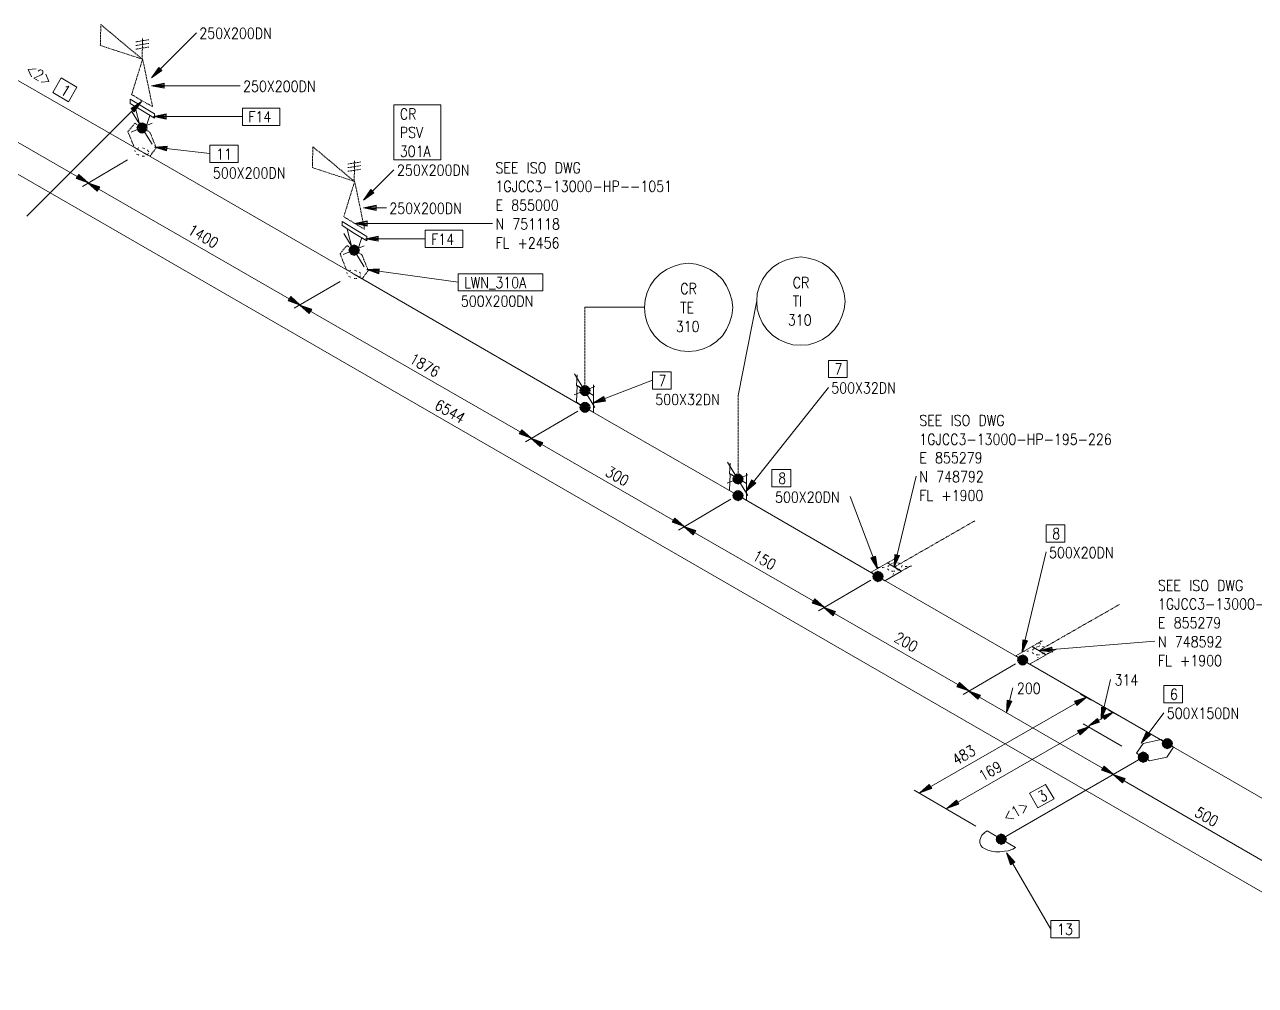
# Model space of a CAD drawing. Extents: x 0 to 841, y 0 to 594.
# Drawn here: x 209.8 to 516.2, y 219.9 to 459.1 of the extents above; entities that cross this region are included whole.
import ezdxf

# ---------------------------------------------------------------- set-up
doc = ezdxf.new("R2010")
doc.units = 0
doc.header["$MEASUREMENT"] = 0
doc.linetypes.add('HIDDEN', pattern=[0.375, 0.25, -0.125])
for name, color, linetype, lineweight in [('1', 7, 'Continuous', 5), ('3', 7, 'Continuous', 5), ('4', 7, 'Continuous', 5), ('T-TEXT1', 7, 'Continuous', 5)]:
    doc.layers.add(name, color=color, linetype=linetype, lineweight=lineweight)
doc.styles.add('TXT', font='txt.shx')

msp = doc.modelspace()

# ---------------------------------------------------------------- linework, layer by layer
at = {"layer": '1', "color": 1, "linetype": 'Continuous', "lineweight": 0}
for p, q in [((239.05, 427.3875), (195.8875, 452.2125)), ((291.8375, 396.9625), (239.05, 427.3875)), ((349.2875, 363.8125), (291.8375, 396.9625)), ((387.3875, 341.8375), (349.2875, 363.8125)), ((422.225, 321.6875), (387.3875, 341.8375)), ((458.2375, 300.8875), (422.225, 321.6875)), ((494.2375, 280.0875), (458.2375, 300.8875)), ((535.8375, 256.0375), (494.2375, 280.0875)), ((488.2625, 276.7125), (452.9, 256.3))]:
    msp.add_line(p, q, dxfattribs=at)
at = {"layer": '3', "color": 2, "linetype": 'HIDDEN', "lineweight": 0}
for p, q in [((228.7875, 459.1), (228.65, 453.9)), ((239.05, 450.525), (228.7875, 459.1)), ((228.65, 453.9), (239.05, 450.525)), ((236.45, 441.6875), (239.1875, 450.525)), ((239.1875, 450.525), (241.65, 438.6875)), ((239.05, 440.125), (236.45, 441.6875)), ((241.65, 438.6875), (239.05, 440.125)), ((281.5625, 428.6875), (281.4375, 423.4875)), ((291.8375, 420.1), (281.5625, 428.6875)), ((281.4375, 423.4875), (291.8375, 420.1)), ((289.2375, 411.2625), (291.9625, 420.1)), ((291.9625, 420.1), (294.4375, 408.1375)), ((291.8375, 409.7), (289.2375, 411.2625)), ((294.4375, 408.1375), (291.8375, 409.7)), ((427.1625, 326.5), (424.5625, 325.075)), ((424.5625, 325.075), (427.9375, 322.9875)), ((425.6, 324.9375), (426.5125, 325.2)), ((426.6375, 325.85), (426.5125, 325.5875)), ((426.6375, 326.5), (426.6375, 326.2375)), ((427.1625, 325.075), (427.6875, 324.9375)), ((422.225, 323.9), (422.7375, 323.9)), ((423.2625, 323.9), (423.7875, 323.9)), ((424.95, 323.25), (424.5625, 323.6375)), ((424.6875, 324.1625), (425.0875, 324.55)), ((426.3875, 322.9875), (425.6, 322.9875)), ((425.9875, 322.2125), (426.125, 322.475)), ((425.9875, 321.6875), (425.9875, 321.95)), ((427.6875, 323.5125), (427.1625, 323.25)), ((427.9375, 322.9875), (430.5375, 324.425)), ((428.2, 324.425), (428.075, 324.0375)), ((429.5, 324.1625), (428.9875, 324.1625)), ((430.5375, 324.2875), (429.8875, 324.1625)), ((463.175, 305.7), (460.575, 304.275)), ((460.575, 304.275), (463.95, 302.1875)), ((460.7, 303.3625), (461.0875, 303.75)), ((461.6125, 304.1375), (462.525, 304.4)), ((462.65, 305.05), (462.525, 304.7875)), ((462.65, 305.7), (462.65, 305.4375)), ((463.175, 304.275), (463.6875, 304.1375)), ((463.95, 302.1875), (466.55, 303.625)), ((464.2125, 303.625), (464.0875, 303.2375)), ((465.5125, 303.3625), (464.9875, 303.3625)), ((466.55, 303.4875), (465.9, 303.3625)), ((458.2375, 303.1), (458.75, 303.1)), ((459.275, 303.1), (459.7875, 303.1)), ((460.9625, 302.45), (460.575, 302.8375)), ((462.3875, 302.1875), (461.6125, 302.1875)), ((462, 301.4125), (462.1375, 301.675)), ((462, 300.8875), (462, 301.15)), ((463.6875, 302.7125), (463.175, 302.45))]:
    msp.add_line(p, q, dxfattribs=at)
at = {"layer": '3', "color": 2, "linetype": 'Continuous', "lineweight": 0}
for p, q in [((241.3875, 445.8375), (252.575, 457.025)), ((165.6, 446.3625), (558.2, 219.9)), ((182.375, 444.5375), (225.6625, 419.7125)), ((241.3875, 443.8875), (263.4875, 443.8875)), ((238.925, 439.9875), (210.325, 411.3875)), ((241.9125, 436.225), (264.0125, 436.225)), ((242.175, 428.55), (255.95, 426.9875)), ((224.2375, 418.8), (235.4125, 425.4375)), ((294.175, 415.425), (301.7125, 422.9625)), ((225.5375, 419.7125), (278.4375, 389.2875)), ((294.175, 413.475), (299.8875, 413.475)), ((291.9625, 409.575), (326.2875, 409.575)), ((294.6875, 405.8), (309.5125, 405.8)), ((294.95, 398.1375), (317.7, 395.0125)), ((276.8875, 388.5125), (288.325, 395.1375)), ((278.3125, 389.2875), (335.9, 356.1375)), ((387.3875, 366.8), (392.0625, 390.3375)), ((349.2875, 388.775), (364.1125, 388.775)), ((351.2375, 364.85), (366.0625, 370.575)), ((389.3375, 342.8875), (409.875, 368.75)), ((334.475, 355.2375), (347.475, 362.9)), ((335.775, 356.1375), (373.9875, 334.175)), ((426.25, 324.0375), (431.7125, 346.65)), ((372.5625, 333.2625), (385.5625, 340.9375)), ((422.0875, 323.6375), (415.3375, 341.5875)), ((373.8625, 334.175), (408.8375, 314.025)), ((458.1, 302.8375), (464.0875, 327.8)), ((407.4, 313.1125), (420.4, 320.7875)), ((408.7, 314.025), (444.8375, 293.225)), ((462.525, 303.2375), (491.125, 305.575)), ((443.4125, 292.3125), (456.4125, 299.9875)), ((477.7375, 286.075), (480.075, 296.0875)), ((432.625, 267.875), (474.0875, 291.6625)), ((444.7125, 293.225), (480.85, 272.425)), ((454.2, 287.7625), (455.7625, 294)), ((472.6625, 292.3125), (475.2625, 290.8875)), ((479.425, 288.5375), (482.025, 287.1125)), ((473.3125, 285.0375), (482.9375, 279.4375)), ((474.7375, 284.5125), (480.725, 287.8875)), ((487.7375, 280.225), (493.3375, 287.7625)), ((439.3875, 263.975), (474.875, 284.3875)), ((479.425, 271.6375), (482.025, 273.075)), ((480.725, 272.425), (522.45, 248.375)), ((431.1875, 268.525), (446.5375, 259.55)), ((454.2, 252.925), (465.25, 233.9375))]:
    msp.add_line(p, q, dxfattribs=at)
at = {"layer": '3', "color": 1, "linetype": 'HIDDEN', "lineweight": 0}
for p, q in [((426.25, 324.0375), (446.4, 335.6)), ((462.2625, 303.2375), (482.4125, 314.8))]:
    msp.add_line(p, q, dxfattribs=at)
at = {"layer": '3', "color": 2, "linetype": 'Continuous', "lineweight": 0}
for points in [[(243.9875, 447.6625), (241.3875, 445.8375), (243.2125, 448.4375), (243.9875, 447.6625)], [(243.8625, 447.7875), (241.3875, 445.8375), (243.3375, 448.3125)], [(243.8625, 447.925), (241.3875, 445.8375), (243.475, 448.3125)], [(243.7375, 447.925), (241.3875, 445.8375), (243.475, 448.1875)], [(216.825, 442.2), (220.725, 439.8625), (222.8, 443.5), (218.9, 445.8375), (216.825, 442.2)], [(244.5125, 443.2375), (241.3875, 443.8875), (244.5125, 444.5375), (244.5125, 443.2375)], [(244.5125, 443.375), (241.3875, 443.8875), (244.5125, 444.4125)], [(244.5125, 443.6375), (241.3875, 443.8875), (244.5125, 444.2875)], [(244.5125, 443.7625), (241.3875, 443.8875), (244.5125, 444.025)], [(236.325, 438.175), (238.925, 439.9875), (237.1, 437.3875), (236.325, 438.175)], [(236.45, 438.0375), (238.925, 439.9875), (236.975, 437.525)], [(236.5875, 438.0375), (238.925, 439.9875), (236.975, 437.65)], [(236.5875, 437.9125), (238.925, 439.9875), (236.8375, 437.65)], [(264.0125, 434.0125), (273.375, 434.0125), (273.375, 438.3), (264.0125, 438.3), (264.0125, 434.0125)], [(301.7125, 425.4375), (313.4125, 425.4375), (313.4125, 439.0875), (301.7125, 439.0875), (301.7125, 425.4375)], [(245.0375, 435.575), (241.9125, 436.225), (245.0375, 436.875), (245.0375, 435.575)], [(245.0375, 435.7), (241.9125, 436.225), (245.0375, 436.7375)], [(245.0375, 435.9625), (241.9125, 436.225), (245.0375, 436.6125)], [(245.0375, 436.0875), (241.9125, 436.225), (245.0375, 436.35)], [(255.95, 424.7875), (262.975, 424.7875), (262.975, 429.075), (255.95, 429.075), (255.95, 424.7875)], [(245.1625, 427.6375), (242.175, 428.55), (245.2875, 428.8125), (245.1625, 427.6375)], [(245.1625, 427.775), (242.175, 428.55), (245.2875, 428.6875)], [(245.1625, 427.9), (242.175, 428.55), (245.2875, 428.55)], [(245.1625, 428.0375), (242.175, 428.55), (245.2875, 428.425)], [(223.325, 421.7875), (225.6625, 419.7125), (222.675, 420.75), (223.325, 421.7875)], [(223.1875, 421.6625), (225.6625, 419.7125), (222.8, 420.8875)], [(223.1875, 421.5375), (225.6625, 419.7125), (222.8, 421.0125)], [(223.0625, 421.4), (225.6625, 419.7125), (222.9375, 421.1375)], [(227.875, 417.6375), (225.5375, 419.7125), (228.525, 418.675), (227.875, 417.6375)], [(228, 417.7625), (225.5375, 419.7125), (228.3875, 418.5375)], [(228, 417.8875), (225.5375, 419.7125), (228.3875, 418.4125)], [(228.1375, 418.025), (225.5375, 419.7125), (228.2625, 418.2875)], [(296.775, 417.2375), (294.175, 415.425), (295.9875, 418.025), (296.775, 417.2375)], [(296.6375, 417.375), (294.175, 415.425), (296.125, 417.8875)], [(296.6375, 417.5), (294.175, 415.425), (296.25, 417.8875)], [(296.5125, 417.5), (294.175, 415.425), (296.25, 417.7625)], [(297.2875, 412.825), (294.175, 413.475), (297.2875, 414.125), (297.2875, 412.825)], [(297.2875, 412.95), (294.175, 413.475), (297.2875, 413.9875)], [(297.2875, 413.2125), (294.175, 413.475), (297.2875, 413.8625)], [(297.2875, 413.3375), (294.175, 413.475), (297.2875, 413.6)], [(295.0875, 408.925), (291.9625, 409.575), (295.0875, 410.225), (295.0875, 408.925)], [(295.0875, 409.05), (291.9625, 409.575), (295.0875, 410.0875)], [(295.0875, 409.3125), (291.9625, 409.575), (295.0875, 409.9625)], [(295.0875, 409.4375), (291.9625, 409.575), (295.0875, 409.7)], [(309.5125, 403.5875), (318.875, 403.5875), (318.875, 407.8875), (309.5125, 407.8875), (309.5125, 403.5875)], [(297.8125, 405.15), (294.6875, 405.8), (297.8125, 406.45), (297.8125, 405.15)], [(297.8125, 405.2875), (294.6875, 405.8), (297.8125, 406.325)], [(297.8125, 405.5375), (294.6875, 405.8), (297.8125, 406.1875)], [(297.8125, 405.675), (294.6875, 405.8), (297.8125, 405.9375)], [(297.9375, 397.0875), (294.95, 398.1375), (298.075, 398.2625), (297.9375, 397.0875)], [(375.0375, 399.6875), (376.9875, 399.4375), (378.8, 398.9125), (380.4875, 398.1375), (382.05, 397.0875), (383.4875, 395.6625), (384.525, 394.1), (385.3, 392.4125), (385.825, 390.5875), (386.0875, 388.6375), (385.825, 386.6875), (385.3, 384.875), (384.525, 383.1875), (383.4875, 381.625), (382.05, 380.1875), (380.4875, 379.15), (378.8, 378.375), (376.9875, 377.85), (375.0375, 377.725), (373.0875, 377.85), (371.2625, 378.375), (369.575, 379.15), (368.0125, 380.1875), (366.5875, 381.625), (365.5375, 383.1875), (364.7625, 384.875), (364.2375, 386.6875), (364.1125, 388.6375), (364.2375, 390.5875), (364.7625, 392.4125), (365.5375, 394.1), (366.5875, 395.6625), (368.0125, 397.0875), (369.575, 398.1375), (371.2625, 398.9125), (373.0875, 399.4375), (375.0375, 399.6875)], [(402.9875, 401.25), (404.9375, 400.9875), (406.75, 400.475), (408.4375, 399.6875), (410, 398.65), (411.4375, 397.225), (412.475, 395.6625), (413.25, 393.975), (413.775, 392.15), (414.0375, 390.2), (413.775, 388.25), (413.25, 386.4375), (412.475, 384.7375), (411.4375, 383.1875), (410, 381.75), (408.4375, 380.7125), (406.75, 379.9375), (404.9375, 379.4125), (402.9875, 379.2875), (401.0375, 379.4125), (399.2125, 379.9375), (397.525, 380.7125), (395.9625, 381.75), (394.5375, 383.1875), (393.4875, 384.7375), (392.7125, 386.4375), (392.1875, 388.25), (392.0625, 390.2), (392.1875, 392.15), (392.7125, 393.975), (393.4875, 395.6625), (394.5375, 397.225), (395.9625, 398.65), (397.525, 399.6875), (399.2125, 400.475), (401.0375, 400.9875), (402.9875, 401.25)], [(297.9375, 397.225), (294.95, 398.1375), (298.075, 398.1375)], [(297.9375, 397.35), (294.95, 398.1375), (298.075, 398)], [(297.9375, 397.4875), (294.95, 398.1375), (298.075, 397.875)], [(317.7, 392.8), (338.7625, 392.8), (338.7625, 397.0875), (317.7, 397.0875), (317.7, 392.8)], [(276.1, 391.375), (278.4375, 389.2875), (275.45, 390.3375), (276.1, 391.375)], [(275.975, 391.2375), (278.4375, 389.2875), (275.5875, 390.4625)], [(275.975, 391.1125), (278.4375, 389.2875), (275.5875, 390.5875)], [(275.8375, 390.9875), (278.4375, 389.2875), (275.7125, 390.725)], [(280.65, 387.2125), (278.3125, 389.2875), (281.3, 388.25), (280.65, 387.2125)], [(280.7875, 387.3375), (278.3125, 389.2875), (281.175, 388.125)], [(280.7875, 387.475), (278.3125, 389.2875), (281.175, 387.9875)], [(280.9125, 387.6), (278.3125, 389.2875), (281.0375, 387.8625)], [(409.875, 371.225), (414.55, 371.225), (414.55, 375.5125), (409.875, 375.5125), (409.875, 371.225)], [(366.0625, 368.3625), (370.7375, 368.3625), (370.7375, 372.65), (366.0625, 372.65), (366.0625, 368.3625)], [(354.3625, 365.375), (351.2375, 364.85), (353.975, 366.5375), (354.3625, 365.375)], [(354.3625, 365.5), (351.2375, 364.85), (353.975, 366.4125)], [(354.2375, 365.6375), (351.2375, 364.85), (354.1, 366.2875)], [(354.2375, 365.7625), (351.2375, 364.85), (354.1, 366.15)], [(333.5625, 358.225), (335.9, 356.1375), (332.9125, 357.1875), (333.5625, 358.225)], [(333.4375, 358.0875), (335.9, 356.1375), (333.0375, 357.3125)], [(333.4375, 357.9625), (335.9, 356.1375), (333.0375, 357.4375)], [(333.3, 357.8375), (335.9, 356.1375), (333.175, 357.575)], [(338.1125, 354.0625), (335.775, 356.1375), (338.7625, 355.1), (338.1125, 354.0625)], [(338.2375, 354.1875), (335.775, 356.1375), (338.6375, 354.975)], [(338.2375, 354.325), (335.775, 356.1375), (338.6375, 354.8375)], [(338.375, 354.45), (335.775, 356.1375), (338.5, 354.7125)], [(395.8375, 344.05), (400.5125, 344.05), (400.5125, 348.3375), (395.8375, 348.3375), (395.8375, 344.05)], [(391.8, 344.9625), (389.3375, 342.8875), (390.7625, 345.7375), (391.8, 344.9625)], [(391.675, 345.0875), (389.3375, 342.8875), (390.8875, 345.6125)], [(391.5375, 345.225), (389.3375, 342.8875), (391.025, 345.6125)], [(391.4125, 345.225), (389.3375, 342.8875), (391.15, 345.4875)], [(371.65, 336.25), (373.9875, 334.175), (371, 335.2125), (371.65, 336.25)], [(371.525, 336.125), (373.9875, 334.175), (371.1375, 335.3375)], [(371.525, 335.9875), (373.9875, 334.175), (371.1375, 335.475)], [(371.3875, 335.8625), (373.9875, 334.175), (371.2625, 335.6)], [(376.2, 332.0875), (373.8625, 334.175), (376.85, 333.1375), (376.2, 332.0875)], [(376.3375, 332.225), (373.8625, 334.175), (376.725, 333)], [(376.3375, 332.35), (373.8625, 334.175), (376.725, 332.875)], [(376.4625, 332.4875), (373.8625, 334.175), (376.5875, 332.7375)], [(464.0875, 330.275), (468.7625, 330.275), (468.7625, 334.5625), (464.0875, 334.5625), (464.0875, 330.275)], [(421.575, 326.7625), (422.0875, 323.6375), (420.4, 326.375), (421.575, 326.7625)], [(421.4375, 326.7625), (422.0875, 323.6375), (420.5375, 326.375)], [(421.3125, 326.6375), (422.0875, 323.6375), (420.6625, 326.5)], [(421.1875, 326.6375), (422.0875, 323.6375), (420.7875, 326.5)], [(427.55, 326.8875), (426.25, 324.0375), (426.3875, 327.15), (427.55, 326.8875)], [(427.425, 326.8875), (426.25, 324.0375), (426.5125, 327.15)], [(427.2875, 327.025), (426.25, 324.0375), (426.6375, 327.15)], [(427.1625, 327.025), (426.25, 324.0375), (426.775, 327.025)], [(406.4875, 316.1), (408.8375, 314.025), (405.8375, 315.0625), (406.4875, 316.1)], [(406.3625, 315.975), (408.8375, 314.025), (405.975, 315.1875)], [(406.3625, 315.8375), (408.8375, 314.025), (405.975, 315.325)], [(406.2375, 315.7125), (408.8375, 314.025), (406.1, 315.45)], [(411.0375, 311.9375), (408.7, 314.025), (411.6875, 312.9875), (411.0375, 311.9375)], [(411.175, 312.075), (408.7, 314.025), (411.5625, 312.85)], [(411.175, 312.2), (408.7, 314.025), (411.5625, 312.725)], [(411.3, 312.3375), (408.7, 314.025), (411.4375, 312.5875)], [(459.4, 305.7), (458.1, 302.8375), (458.2375, 305.9625), (459.4, 305.7)], [(459.275, 305.7), (458.1, 302.8375), (458.3625, 305.9625)], [(459.1375, 305.8375), (458.1, 302.8375), (458.4875, 305.9625)], [(459.0125, 305.8375), (458.1, 302.8375), (458.625, 305.8375)], [(465.6375, 302.8375), (462.525, 303.2375), (465.5125, 304.1375), (465.6375, 302.8375)], [(465.6375, 302.975), (462.525, 303.2375), (465.5125, 304.0125)], [(465.6375, 303.2375), (462.525, 303.2375), (465.5125, 303.8875)], [(465.6375, 303.3625), (462.525, 303.2375), (465.5125, 303.625)], [(442.5, 295.3), (444.8375, 293.225), (441.85, 294.2625), (442.5, 295.3)], [(442.375, 295.175), (444.8375, 293.225), (441.9875, 294.3875)], [(442.375, 295.0375), (444.8375, 293.225), (441.9875, 294.525)], [(442.2375, 294.9125), (444.8375, 293.225), (442.1125, 294.65)], [(493.3375, 290.2375), (498.0125, 290.2375), (498.0125, 294.525), (493.3375, 294.525), (493.3375, 290.2375)], [(447.05, 291.1375), (444.7125, 293.225), (447.7, 292.1875), (447.05, 291.1375)], [(447.1875, 291.275), (444.7125, 293.225), (447.575, 292.05)], [(447.1875, 291.4), (444.7125, 293.225), (447.575, 291.925)], [(447.3125, 291.5375), (444.7125, 293.225), (447.4375, 291.7875)], [(471.1, 290.625), (474.0875, 291.6625), (471.75, 289.5875), (471.1, 290.625)], [(471.2375, 290.4875), (474.0875, 291.6625), (471.625, 289.7125)], [(471.2375, 290.3625), (474.0875, 291.6625), (471.625, 289.8375)], [(471.3625, 290.2375), (474.0875, 291.6625), (471.4875, 289.975)], [(455.5, 290.625), (454.2, 287.7625), (454.3375, 290.8875), (455.5, 290.625)], [(455.375, 290.625), (454.2, 287.7625), (454.4625, 290.8875)], [(455.2375, 290.75), (454.2, 287.7625), (454.5875, 290.8875)], [(455.1125, 290.75), (454.2, 287.7625), (454.725, 290.75)], [(479.0375, 288.9375), (477.7375, 286.075), (477.8625, 289.1875), (479.0375, 288.9375)], [(478.9, 288.9375), (477.7375, 286.075), (477.9875, 289.1875)], [(478.775, 289.0625), (477.7375, 286.075), (478.125, 289.1875)], [(478.6375, 289.0625), (477.7375, 286.075), (478.25, 289.0625)], [(477.3375, 285.425), (474.7375, 284.5125), (476.825, 286.3375), (477.3375, 285.425)], [(477.3375, 285.55), (474.7375, 284.5125), (476.95, 286.2)], [(477.2125, 285.6875), (474.7375, 284.5125), (476.95, 286.075)], [(477.2125, 285.8125), (474.7375, 284.5125), (477.0875, 285.9375)], [(478.125, 286.9875), (480.725, 287.8875), (478.6375, 286.075), (478.125, 286.9875)], [(478.25, 286.85), (480.725, 287.8875), (478.6375, 286.2)], [(478.25, 286.725), (480.725, 287.8875), (478.5125, 286.3375)], [(478.3875, 286.5875), (480.725, 287.8875), (478.5125, 286.4625)], [(471.8875, 283.3375), (474.875, 284.3875), (472.5375, 282.3), (471.8875, 283.3375)], [(472.0125, 283.2125), (474.875, 284.3875), (472.4, 282.4375)], [(472.0125, 283.0875), (474.875, 284.3875), (472.4, 282.5625)], [(472.1375, 282.95), (474.875, 284.3875), (472.275, 282.6875)], [(490.0875, 282.3), (487.7375, 280.225), (489.0375, 283.0875), (490.0875, 282.3)], [(489.95, 282.4375), (487.7375, 280.225), (489.175, 282.95)], [(489.825, 282.5625), (487.7375, 280.225), (489.3, 282.95)], [(489.6875, 282.5625), (487.7375, 280.225), (489.4375, 282.825)], [(478.5125, 274.5), (480.85, 272.425), (477.8625, 273.4625), (478.5125, 274.5)], [(478.3875, 274.375), (480.85, 272.425), (477.9875, 273.5875)], [(478.3875, 274.2375), (480.85, 272.425), (477.9875, 273.725)], [(478.25, 274.1125), (480.85, 272.425), (478.125, 273.85)], [(435.6125, 268.9125), (432.625, 267.875), (434.9625, 269.95), (435.6125, 268.9125)], [(435.4875, 269.0375), (432.625, 267.875), (435.0875, 269.825)], [(435.4875, 269.175), (432.625, 267.875), (435.0875, 269.6875)], [(462, 264.1), (466.0375, 266.3125), (463.95, 269.95), (459.925, 267.7375), (462, 264.1)], [(483.0625, 270.3375), (480.725, 272.425), (483.7125, 271.3875), (483.0625, 270.3375)], [(483.1875, 270.475), (480.725, 272.425), (483.5875, 271.25)], [(483.1875, 270.6), (480.725, 272.425), (483.5875, 271.125)], [(483.325, 270.7375), (480.725, 272.425), (483.45, 270.9875)], [(435.35, 269.3), (432.625, 267.875), (435.225, 269.5625)], [(442.375, 265.0125), (439.3875, 263.975), (441.725, 266.05), (442.375, 265.0125)], [(442.2375, 265.1375), (439.3875, 263.975), (441.85, 265.925)], [(442.2375, 265.275), (439.3875, 263.975), (441.85, 265.7875)], [(442.1125, 265.4), (439.3875, 263.975), (441.9875, 265.6625)], [(455.2375, 249.9375), (454.2, 252.925), (456.2875, 250.5875), (455.2375, 249.9375)], [(455.375, 250.0625), (454.2, 252.925), (456.15, 250.45)], [(455.5, 250.0625), (454.2, 252.925), (456.025, 250.45)], [(455.6375, 250.1875), (454.2, 252.925), (455.8875, 250.325)], [(465.25, 231.7375), (472.275, 231.7375), (472.275, 236.025), (465.25, 236.025), (465.25, 231.7375)]]:
    msp.add_lwpolyline(points, dxfattribs=at)
at = {"layer": '4', "color": 2, "linetype": 'HIDDEN', "lineweight": 0}
for p, q in [((235.5375, 432.45), (237.2375, 434.5375)), ((237.1, 428.55), (235.5375, 432.45)), ((237.2375, 434.5375), (241, 432.325)), ((241, 432.325), (242.5625, 428.425)), ((239.05, 427.3875), (237.1, 428.55)), ((237.2375, 427.775), (237.3625, 427.3875)), ((238.275, 428.425), (237.625, 428.1625)), ((237.625, 426.8625), (238.275, 426.6)), ((239.7, 428.1625), (239.05, 428.425)), ((241, 426.3375), (239.05, 427.3875)), ((239.05, 426.3375), (239.7, 426.3375)), ((240.7375, 427.3875), (240.35, 427.9)), ((240.35, 426.6), (240.6125, 426.9875)), ((242.5625, 428.425), (241, 426.3375)), ((288.325, 402.0375), (290.0125, 404.1125)), ((289.8875, 398.1375), (288.325, 402.0375)), ((290.0125, 404.1125), (293.7875, 401.775)), ((293.7875, 401.775), (295.3375, 397.875)), ((291.8375, 396.9625), (289.8875, 398.1375)), ((290.0125, 397.35), (290.1375, 396.9625)), ((291.05, 398), (290.4, 397.7375)), ((290.4, 396.4375), (291.05, 396.1875)), ((292.4875, 397.7375), (291.8375, 398)), ((293.7875, 395.7875), (291.8375, 396.9625)), ((291.8375, 395.925), (292.4875, 395.925)), ((293.525, 396.9625), (293.1375, 397.4875)), ((293.1375, 396.1875), (293.3875, 396.575)), ((295.3375, 397.875), (293.7875, 395.7875))]:
    msp.add_line(p, q, dxfattribs=at)
at = {"layer": 'T-TEXT1', "color": 2, "linetype": 'HIDDEN', "lineweight": 0}
for p, q in [((237.4875, 454.8125), (240.7375, 455.3375)), ((237.4875, 453.9), (240.7375, 454.425)), ((237.4875, 452.9875), (240.7375, 453.5125)), ((239.05, 450.525), (239.1875, 455.725)), ((290.275, 424.3875), (293.525, 424.9125)), ((290.275, 423.4875), (293.525, 424)), ((290.275, 422.575), (293.525, 423.0875)), ((291.8375, 420.1), (291.9625, 425.3)), ((349.2875, 367.975), (349.2875, 388.775)), ((387.3875, 346), (387.3875, 366.8))]:
    msp.add_line(p, q, dxfattribs=at)
at = {"layer": 'T-TEXT1', "color": 2, "linetype": 'Continuous', "lineweight": 0}
for p, q in [((241.525, 429.3375), (236.45, 437.525)), ((236.325, 432.325), (241.525, 434.5375)), ((294.3, 398.7875), (289.2375, 407.1)), ((289.1, 401.9), (294.3, 403.9875)), ((351.7625, 363.8125), (346.6875, 372.1375)), ((346.5625, 366.9375), (351.7625, 369.0125)), ((389.85, 341.8375), (384.7875, 350.1625)), ((384.65, 344.9625), (389.85, 347.0375)), ((449.3875, 258.3875), (448.6125, 257.8625)), ((449.3875, 258.3875), (456.4125, 254.225))]:
    msp.add_line(p, q, dxfattribs=at)
for points in [[(239.1875, 437.65), (236.0625, 439.475), (236.0625, 440.5125), (242.175, 436.875), (242.175, 435.8375), (239.1875, 437.65)], [(237.3625, 438.5625), (238.5375, 433.75), (239.8375, 432.975), (241, 436.4875)], [(239.05, 434.6625), (239.3125, 434.5375), (239.4375, 434.5375), (239.7, 434.4), (239.8375, 434.275), (239.9625, 434.1375), (240.0875, 434.0125), (240.225, 433.75), (240.225, 433.625), (240.35, 433.3625), (240.225, 433.1), (240.225, 432.975), (240.0875, 432.7125), (239.9625, 432.5875), (239.8375, 432.45), (239.7, 432.325), (239.4375, 432.1875), (239.3125, 432.1875), (239.05, 432.1875), (238.7875, 432.1875), (238.6625, 432.1875), (238.4, 432.325), (238.275, 432.45), (238.1375, 432.5875), (238.0125, 432.7125), (237.8875, 432.975), (237.8875, 433.1), (237.8875, 433.3625), (237.8875, 433.625), (237.8875, 433.75), (238.0125, 434.0125), (238.1375, 434.1375), (238.275, 434.275), (238.4, 434.4), (238.6625, 434.5375), (238.7875, 434.5375), (239.05, 434.6625), (239.05, 434.6625), (239.3125, 434.5375), (239.05, 432.0625), (238.7875, 432.1875), (239.05, 434.6625), (239.3125, 434.5375), (239.4375, 434.5375), (238.7875, 432.1875), (238.6625, 432.1875), (239.3125, 434.5375), (239.4375, 434.5375), (239.7, 434.4), (238.6625, 432.1875), (238.4, 432.325), (239.4375, 434.5375), (239.7, 434.4), (239.8375, 434.275), (238.4, 432.325), (238.275, 432.45), (239.7, 434.4), (239.8375, 434.275), (239.9625, 434.1375), (238.275, 432.45), (238.1375, 432.5875), (239.8375, 434.275), (239.9625, 434.1375), (240.0875, 434.0125), (238.1375, 432.5875), (238.0125, 432.7125), (239.9625, 434.1375), (240.0875, 434.0125), (240.225, 433.75), (238.0125, 432.7125), (237.8875, 432.975), (240.0875, 434.0125), (240.225, 433.75), (240.225, 433.625), (237.8875, 432.975), (237.8875, 433.1), (240.225, 433.75), (240.225, 433.625), (240.35, 433.3625), (237.8875, 433.1), (237.75, 433.3625), (240.225, 433.625), (240.35, 433.3625), (240.225, 433.1), (237.75, 433.3625), (237.8875, 433.625), (240.35, 433.3625), (240.225, 433.1), (240.225, 432.975), (237.8875, 433.625), (237.8875, 433.75), (240.225, 433.1), (240.225, 432.975), (240.0875, 432.7125), (237.8875, 433.75), (238.0125, 434.0125), (240.225, 432.975)], [(240.225, 432.975), (240.0875, 432.7125), (239.9625, 432.5875), (238.0125, 434.0125), (238.1375, 434.1375), (240.0875, 432.7125), (239.9625, 432.5875), (239.8375, 432.45), (238.1375, 434.1375), (238.275, 434.275), (239.9625, 432.5875), (239.8375, 432.45), (239.7, 432.325), (238.275, 434.275), (238.4, 434.4), (239.8375, 432.45), (239.7, 432.325), (239.4375, 432.1875), (238.4, 434.4), (238.6625, 434.5375), (239.7, 432.325), (239.4375, 432.1875), (239.3125, 432.1875), (238.6625, 434.5375), (238.7875, 434.5375), (239.4375, 432.1875), (239.3125, 432.1875), (239.05, 432.0625), (238.7875, 434.5375), (239.05, 434.6625), (239.3125, 432.1875)], [(291.9625, 407.1), (288.8375, 409.05), (288.8375, 410.0875), (294.95, 406.325), (294.95, 405.2875), (291.9625, 407.1)], [(290.1375, 408.1375), (291.3125, 403.3375), (292.6125, 402.55), (293.7875, 406.0625)], [(291.8375, 404.2375), (292.0875, 404.1125), (292.225, 404.1125), (292.4875, 403.9875), (292.6125, 403.85), (292.7375, 403.725), (292.875, 403.5875), (293, 403.3375), (293, 403.2), (293.1375, 402.9375), (293, 402.6875), (293, 402.55), (292.875, 402.2875), (292.7375, 402.1625), (292.6125, 402.0375), (292.4875, 401.9), (292.225, 401.775), (292.0875, 401.775), (291.8375, 401.775), (291.575, 401.775), (291.4375, 401.775), (291.1875, 401.9), (291.05, 402.0375), (290.925, 402.1625), (290.7875, 402.2875), (290.6625, 402.55), (290.6625, 402.6875), (290.6625, 402.9375), (290.6625, 403.2), (290.6625, 403.3375), (290.7875, 403.5875), (290.925, 403.725), (291.05, 403.85), (291.1875, 403.9875), (291.4375, 404.1125), (291.575, 404.1125), (291.8375, 404.2375), (291.8375, 404.2375), (292.0875, 404.1125), (291.8375, 401.6375), (291.575, 401.775), (291.8375, 404.2375), (292.0875, 404.1125), (292.225, 404.1125), (291.575, 401.775), (291.4375, 401.775), (292.0875, 404.1125), (292.225, 404.1125), (292.4875, 403.9875), (291.4375, 401.775), (291.1875, 401.9), (292.225, 404.1125), (292.4875, 403.9875), (292.6125, 403.85), (291.1875, 401.9), (291.05, 402.0375), (292.4875, 403.9875), (292.6125, 403.85), (292.7375, 403.725), (291.05, 402.0375), (290.925, 402.1625), (292.6125, 403.85), (292.7375, 403.725), (292.875, 403.5875), (290.925, 402.1625), (290.7875, 402.2875), (292.7375, 403.725), (292.875, 403.5875), (293, 403.3375), (290.7875, 402.2875), (290.6625, 402.55), (292.875, 403.5875), (293, 403.3375), (293, 403.2), (290.6625, 402.55), (290.6625, 402.6875), (293, 403.3375), (293, 403.2), (293.1375, 402.9375), (290.6625, 402.6875), (290.5375, 402.9375), (293, 403.2), (293.1375, 402.9375), (293, 402.6875), (290.5375, 402.9375), (290.6625, 403.2), (293.1375, 402.9375), (293, 402.6875), (293, 402.55), (290.6625, 403.2), (290.6625, 403.3375), (293, 402.6875), (293, 402.55), (292.875, 402.2875), (290.6625, 403.3375), (290.7875, 403.5875), (293, 402.55)], [(293, 402.55), (292.875, 402.2875), (292.7375, 402.1625), (290.7875, 403.5875), (290.925, 403.725), (292.875, 402.2875), (292.7375, 402.1625), (292.6125, 402.0375), (290.925, 403.725), (291.05, 403.85), (292.7375, 402.1625), (292.6125, 402.0375), (292.4875, 401.9), (291.05, 403.85), (291.1875, 403.9875), (292.6125, 402.0375), (292.4875, 401.9), (292.225, 401.775), (291.1875, 403.9875), (291.4375, 404.1125), (292.4875, 401.9), (292.225, 401.775), (292.0875, 401.775), (291.4375, 404.1125), (291.575, 404.1125), (292.225, 401.775), (292.0875, 401.775), (291.8375, 401.6375), (291.575, 404.1125), (291.8375, 404.2375), (292.0875, 401.775)], [(347.3375, 371.875), (347.2125, 369.275), (351.375, 366.8), (351.375, 369.4)], [(349.2875, 363.8125), (347.2125, 365.1125), (347.3375, 369.275), (351.375, 366.8), (351.375, 362.6375), (349.2875, 363.8125)], [(349.2875, 369.275), (349.55, 369.1375), (349.6875, 369.1375), (349.9375, 369.0125), (350.075, 368.8875), (350.2, 368.75), (350.3375, 368.625), (350.4625, 368.3625), (350.4625, 368.2375), (350.5875, 367.975), (350.4625, 367.7125), (350.4625, 367.5875), (350.3375, 367.325), (350.2, 367.1875), (350.075, 367.0625), (349.9375, 366.9375), (349.6875, 366.8), (349.55, 366.8), (349.2875, 366.8), (349.0375, 366.8), (348.9, 366.8), (348.6375, 366.9375), (348.5125, 367.0625), (348.3875, 367.1875), (348.25, 367.325), (348.125, 367.5875), (348.125, 367.7125), (348.125, 367.975), (348.125, 368.2375), (348.125, 368.3625), (348.25, 368.625), (348.3875, 368.75), (348.5125, 368.8875), (348.6375, 369.0125), (348.9, 369.1375), (349.0375, 369.1375), (349.2875, 369.275), (349.2875, 369.275), (349.55, 369.1375), (349.2875, 366.675), (349.0375, 366.8), (349.2875, 369.275), (349.55, 369.1375), (349.6875, 369.1375), (349.0375, 366.8), (348.9, 366.8), (349.55, 369.1375), (349.6875, 369.1375), (349.9375, 369.0125), (348.9, 366.8), (348.6375, 366.9375), (349.6875, 369.1375), (349.9375, 369.0125), (350.075, 368.8875), (348.6375, 366.9375), (348.5125, 367.0625), (349.9375, 369.0125), (350.075, 368.8875), (350.2, 368.75), (348.5125, 367.0625), (348.3875, 367.1875), (350.075, 368.8875), (350.2, 368.75), (350.3375, 368.625), (348.3875, 367.1875), (348.25, 367.325), (350.2, 368.75), (350.3375, 368.625), (350.4625, 368.3625), (348.25, 367.325), (348.125, 367.5875), (350.3375, 368.625), (350.4625, 368.3625), (350.4625, 368.2375), (348.125, 367.5875), (348.125, 367.7125), (350.4625, 368.3625), (350.4625, 368.2375), (350.5875, 367.975), (348.125, 367.7125), (347.9875, 367.975), (350.4625, 368.2375), (350.5875, 367.975), (350.4625, 367.7125), (347.9875, 367.975), (348.125, 368.2375), (350.5875, 367.975), (350.4625, 367.7125), (350.4625, 367.5875), (348.125, 368.2375), (348.125, 368.3625), (350.4625, 367.7125), (350.4625, 367.5875), (350.3375, 367.325), (348.125, 368.3625), (348.25, 368.625), (350.4625, 367.5875)], [(350.4625, 367.5875), (350.3375, 367.325), (350.2, 367.1875), (348.25, 368.625), (348.3875, 368.75), (350.3375, 367.325), (350.2, 367.1875), (350.075, 367.0625), (348.3875, 368.75), (348.5125, 368.8875), (350.2, 367.1875), (350.075, 367.0625), (349.9375, 366.9375), (348.5125, 368.8875), (348.6375, 369.0125), (350.075, 367.0625), (349.9375, 366.9375), (349.6875, 366.8), (348.6375, 369.0125), (348.9, 369.1375), (349.9375, 366.9375), (349.6875, 366.8), (349.55, 366.8), (348.9, 369.1375), (349.0375, 369.1375), (349.6875, 366.8), (349.55, 366.8), (349.2875, 366.675), (349.0375, 369.1375), (349.2875, 369.275), (349.55, 366.8)], [(349.2875, 365.1125), (349.55, 364.9875), (349.6875, 364.9875), (349.9375, 364.85), (350.075, 364.725), (350.2, 364.5875), (350.3375, 364.4625), (350.4625, 364.2), (350.4625, 364.075), (350.5875, 363.8125), (350.4625, 363.55), (350.4625, 363.425), (350.3375, 363.1625), (350.2, 363.0375), (350.075, 362.9), (349.9375, 362.775), (349.6875, 362.6375), (349.55, 362.6375), (349.2875, 362.6375), (349.0375, 362.6375), (348.9, 362.6375), (348.6375, 362.775), (348.5125, 362.9), (348.3875, 363.0375), (348.25, 363.1625), (348.125, 363.425), (348.125, 363.55), (348.125, 363.8125), (348.125, 364.075), (348.125, 364.2), (348.25, 364.4625), (348.3875, 364.5875), (348.5125, 364.725), (348.6375, 364.85), (348.9, 364.9875), (349.0375, 364.9875), (349.2875, 365.1125), (349.2875, 365.1125), (349.55, 364.9875), (349.2875, 362.5125), (349.0375, 362.6375), (349.2875, 365.1125), (349.55, 364.9875), (349.6875, 364.9875), (349.0375, 362.6375), (348.9, 362.6375), (349.55, 364.9875), (349.6875, 364.9875), (349.9375, 364.85), (348.9, 362.6375), (348.6375, 362.775), (349.6875, 364.9875), (349.9375, 364.85), (350.075, 364.725), (348.6375, 362.775), (348.5125, 362.9), (349.9375, 364.85), (350.075, 364.725), (350.2, 364.5875), (348.5125, 362.9), (348.3875, 363.0375), (350.075, 364.725), (350.2, 364.5875), (350.3375, 364.4625), (348.3875, 363.0375), (348.25, 363.1625), (350.2, 364.5875), (350.3375, 364.4625), (350.4625, 364.2), (348.25, 363.1625), (348.125, 363.425), (350.3375, 364.4625), (350.4625, 364.2), (350.4625, 364.075), (348.125, 363.425), (348.125, 363.55), (350.4625, 364.2), (350.4625, 364.075), (350.5875, 363.8125), (348.125, 363.55), (347.9875, 363.8125), (350.4625, 364.075), (350.5875, 363.8125), (350.4625, 363.55), (347.9875, 363.8125), (348.125, 364.075), (350.5875, 363.8125), (350.4625, 363.55), (350.4625, 363.425), (348.125, 364.075), (348.125, 364.2), (350.4625, 363.55), (350.4625, 363.425), (350.3375, 363.1625), (348.125, 364.2), (348.25, 364.4625), (350.4625, 363.425)], [(350.4625, 363.425), (350.3375, 363.1625), (350.2, 363.0375), (348.25, 364.4625), (348.3875, 364.5875), (350.3375, 363.1625), (350.2, 363.0375), (350.075, 362.9), (348.3875, 364.5875), (348.5125, 364.725), (350.2, 363.0375), (350.075, 362.9), (349.9375, 362.775), (348.5125, 364.725), (348.6375, 364.85), (350.075, 362.9), (349.9375, 362.775), (349.6875, 362.6375), (348.6375, 364.85), (348.9, 364.9875), (349.9375, 362.775), (349.6875, 362.6375), (349.55, 362.6375), (348.9, 364.9875), (349.0375, 364.9875), (349.6875, 362.6375), (349.55, 362.6375), (349.2875, 362.5125), (349.0375, 364.9875), (349.2875, 365.1125), (349.55, 362.6375)], [(385.4375, 349.9), (385.3, 347.3), (389.4625, 344.8375), (389.4625, 347.4375)], [(387.3875, 341.8375), (385.3, 343.1375), (385.4375, 347.3), (389.4625, 344.8375), (389.4625, 340.675), (387.3875, 341.8375)], [(387.3875, 347.3), (387.6375, 347.175), (387.775, 347.175), (388.0375, 347.0375), (388.1625, 346.9125), (388.2875, 346.7875), (388.425, 346.65), (388.55, 346.3875), (388.55, 346.2625), (388.6875, 346), (388.55, 345.7375), (388.55, 345.6125), (388.425, 345.35), (388.2875, 345.225), (388.1625, 345.0875), (388.0375, 344.9625), (387.775, 344.8375), (387.6375, 344.8375), (387.3875, 344.8375), (387.125, 344.8375), (386.9875, 344.8375), (386.7375, 344.9625), (386.6, 345.0875), (386.475, 345.225), (386.3375, 345.35), (386.2125, 345.6125), (386.2125, 345.7375), (386.2125, 346), (386.2125, 346.2625), (386.2125, 346.3875), (386.3375, 346.65), (386.475, 346.7875), (386.6, 346.9125), (386.7375, 347.0375), (386.9875, 347.175), (387.125, 347.175), (387.3875, 347.3), (387.3875, 347.3), (387.6375, 347.175), (387.3875, 344.7), (387.125, 344.8375), (387.3875, 347.3), (387.6375, 347.175), (387.775, 347.175), (387.125, 344.8375), (386.9875, 344.8375), (387.6375, 347.175), (387.775, 347.175), (388.0375, 347.0375), (386.9875, 344.8375), (386.7375, 344.9625), (387.775, 347.175), (388.0375, 347.0375), (388.1625, 346.9125), (386.7375, 344.9625), (386.6, 345.0875), (388.0375, 347.0375), (388.1625, 346.9125), (388.2875, 346.7875), (386.6, 345.0875), (386.475, 345.225), (388.1625, 346.9125), (388.2875, 346.7875), (388.425, 346.65), (386.475, 345.225), (386.3375, 345.35), (388.2875, 346.7875), (388.425, 346.65), (388.55, 346.3875), (386.3375, 345.35), (386.2125, 345.6125), (388.425, 346.65), (388.55, 346.3875), (388.55, 346.2625), (386.2125, 345.6125), (386.2125, 345.7375), (388.55, 346.3875), (388.55, 346.2625), (388.6875, 346), (386.2125, 345.7375), (386.0875, 346), (388.55, 346.2625), (388.6875, 346), (388.55, 345.7375), (386.0875, 346), (386.2125, 346.2625), (388.6875, 346), (388.55, 345.7375), (388.55, 345.6125), (386.2125, 346.2625), (386.2125, 346.3875), (388.55, 345.7375), (388.55, 345.6125), (388.425, 345.35), (386.2125, 346.3875), (386.3375, 346.65), (388.55, 345.6125)], [(388.55, 345.6125), (388.425, 345.35), (388.2875, 345.225), (386.3375, 346.65), (386.475, 346.7875), (388.425, 345.35), (388.2875, 345.225), (388.1625, 345.0875), (386.475, 346.7875), (386.6, 346.9125), (388.2875, 345.225), (388.1625, 345.0875), (388.0375, 344.9625), (386.6, 346.9125), (386.7375, 347.0375), (388.1625, 345.0875), (388.0375, 344.9625), (387.775, 344.8375), (386.7375, 347.0375), (386.9875, 347.175), (388.0375, 344.9625), (387.775, 344.8375), (387.6375, 344.8375), (386.9875, 347.175), (387.125, 347.175), (387.775, 344.8375), (387.6375, 344.8375), (387.3875, 344.7), (387.125, 347.175), (387.3875, 347.3), (387.6375, 344.8375)], [(387.3875, 343.1375), (387.6375, 343.0125), (387.775, 343.0125), (388.0375, 342.8875), (388.1625, 342.75), (388.2875, 342.625), (388.425, 342.4875), (388.55, 342.2375), (388.55, 342.1), (388.6875, 341.8375), (388.55, 341.5875), (388.55, 341.45), (388.425, 341.1875), (388.2875, 341.0625), (388.1625, 340.9375), (388.0375, 340.8), (387.775, 340.675), (387.6375, 340.675), (387.3875, 340.675), (387.125, 340.675), (386.9875, 340.675), (386.7375, 340.8), (386.6, 340.9375), (386.475, 341.0625), (386.3375, 341.1875), (386.2125, 341.45), (386.2125, 341.5875), (386.2125, 341.8375), (386.2125, 342.1), (386.2125, 342.2375), (386.3375, 342.4875), (386.475, 342.625), (386.6, 342.75), (386.7375, 342.8875), (386.9875, 343.0125), (387.125, 343.0125), (387.3875, 343.1375), (387.3875, 343.1375), (387.6375, 343.0125), (387.3875, 340.5375), (387.125, 340.675), (387.3875, 343.1375), (387.6375, 343.0125), (387.775, 343.0125), (387.125, 340.675), (386.9875, 340.675), (387.6375, 343.0125), (387.775, 343.0125), (388.0375, 342.8875), (386.9875, 340.675), (386.7375, 340.8), (387.775, 343.0125), (388.0375, 342.8875), (388.1625, 342.75), (386.7375, 340.8), (386.6, 340.9375), (388.0375, 342.8875), (388.1625, 342.75), (388.2875, 342.625), (386.6, 340.9375), (386.475, 341.0625), (388.1625, 342.75), (388.2875, 342.625), (388.425, 342.4875), (386.475, 341.0625), (386.3375, 341.1875), (388.2875, 342.625), (388.425, 342.4875), (388.55, 342.2375), (386.3375, 341.1875), (386.2125, 341.45), (388.425, 342.4875), (388.55, 342.2375), (388.55, 342.1), (386.2125, 341.45), (386.2125, 341.5875), (388.55, 342.2375), (388.55, 342.1), (388.6875, 341.8375), (386.2125, 341.5875), (386.0875, 341.8375), (388.55, 342.1), (388.6875, 341.8375), (388.55, 341.5875), (386.0875, 341.8375), (386.2125, 342.1), (388.6875, 341.8375), (388.55, 341.5875), (388.55, 341.45), (386.2125, 342.1), (386.2125, 342.2375), (388.55, 341.5875), (388.55, 341.45), (388.425, 341.1875), (386.2125, 342.2375), (386.3375, 342.4875), (388.55, 341.45)], [(388.55, 341.45), (388.425, 341.1875), (388.2875, 341.0625), (386.3375, 342.4875), (386.475, 342.625), (388.425, 341.1875), (388.2875, 341.0625), (388.1625, 340.9375), (386.475, 342.625), (386.6, 342.75), (388.2875, 341.0625), (388.1625, 340.9375), (388.0375, 340.8), (386.6, 342.75), (386.7375, 342.8875), (388.1625, 340.9375), (388.0375, 340.8), (387.775, 340.675), (386.7375, 342.8875), (386.9875, 343.0125), (388.0375, 340.8), (387.775, 340.675), (387.6375, 340.675), (386.9875, 343.0125), (387.125, 343.0125), (387.775, 340.675), (387.6375, 340.675), (387.3875, 340.5375), (387.125, 343.0125), (387.3875, 343.1375), (387.6375, 340.675)], [(422.225, 321.6875), (420.5375, 322.7375), (424.5625, 325.075), (428.075, 322.9875), (423.9125, 320.65), (422.225, 321.6875)], [(422.225, 322.9875), (422.4875, 322.8625), (422.6125, 322.8625), (422.875, 322.7375), (423, 322.6), (423.1375, 322.475), (423.2625, 322.3375), (423.3875, 322.0875), (423.3875, 321.95), (423.525, 321.6875), (423.3875, 321.4375), (423.3875, 321.3), (423.2625, 321.0375), (423.1375, 320.9125), (423, 320.7875), (422.875, 320.65), (422.6125, 320.525), (422.4875, 320.525), (422.225, 320.525), (421.9625, 320.525), (421.8375, 320.525), (421.575, 320.65), (421.4375, 320.7875), (421.3125, 320.9125), (421.1875, 321.0375), (421.05, 321.3), (421.05, 321.4375), (421.05, 321.6875), (421.05, 321.95), (421.05, 322.0875), (421.1875, 322.3375), (421.3125, 322.475), (421.4375, 322.6), (421.575, 322.7375), (421.8375, 322.8625), (421.9625, 322.8625), (422.225, 322.9875), (422.225, 322.9875), (422.4875, 322.8625), (422.225, 320.3875), (421.9625, 320.525), (422.225, 322.9875), (422.4875, 322.8625), (422.6125, 322.8625), (421.9625, 320.525), (421.8375, 320.525), (422.4875, 322.8625), (422.6125, 322.8625), (422.875, 322.7375), (421.8375, 320.525), (421.575, 320.65), (422.6125, 322.8625), (422.875, 322.7375), (423, 322.6), (421.575, 320.65), (421.4375, 320.7875), (422.875, 322.7375), (423, 322.6), (423.1375, 322.475), (421.4375, 320.7875), (421.3125, 320.9125), (423, 322.6), (423.1375, 322.475), (423.2625, 322.3375), (421.3125, 320.9125), (421.1875, 321.0375), (423.1375, 322.475), (423.2625, 322.3375), (423.3875, 322.0875), (421.1875, 321.0375), (421.05, 321.3), (423.2625, 322.3375), (423.3875, 322.0875), (423.3875, 321.95), (421.05, 321.3), (421.05, 321.4375), (423.3875, 322.0875), (423.3875, 321.95), (423.525, 321.6875), (421.05, 321.4375), (420.925, 321.6875), (423.3875, 321.95), (423.525, 321.6875), (423.3875, 321.4375), (420.925, 321.6875), (421.05, 321.95), (423.525, 321.6875), (423.3875, 321.4375), (423.3875, 321.3), (421.05, 321.95), (421.05, 322.0875), (423.3875, 321.4375), (423.3875, 321.3), (423.2625, 321.0375), (421.05, 322.0875), (421.1875, 322.3375), (423.3875, 321.3)], [(423.3875, 321.3), (423.2625, 321.0375), (423.1375, 320.9125), (421.1875, 322.3375), (421.3125, 322.475), (423.2625, 321.0375), (423.1375, 320.9125), (423, 320.7875), (421.3125, 322.475), (421.4375, 322.6), (423.1375, 320.9125), (423, 320.7875), (422.875, 320.65), (421.4375, 322.6), (421.575, 322.7375), (423, 320.7875), (422.875, 320.65), (422.6125, 320.525), (421.575, 322.7375), (421.8375, 322.8625), (422.875, 320.65), (422.6125, 320.525), (422.4875, 320.525), (421.8375, 322.8625), (421.9625, 322.8625), (422.6125, 320.525), (422.4875, 320.525), (422.225, 320.3875), (421.9625, 322.8625), (422.225, 322.9875), (422.4875, 320.525)], [(458.2375, 300.8875), (456.5375, 301.9375), (460.575, 304.275), (464.0875, 302.1875), (459.925, 299.85), (458.2375, 300.8875)], [(458.2375, 302.1875), (458.4875, 302.0625), (458.625, 302.0625), (458.8875, 301.9375), (459.0125, 301.8), (459.1375, 301.675), (459.275, 301.5375), (459.4, 301.2875), (459.4, 301.15), (459.5375, 300.8875), (459.4, 300.6375), (459.4, 300.5), (459.275, 300.2375), (459.1375, 300.1125), (459.0125, 299.9875), (458.8875, 299.85), (458.625, 299.725), (458.4875, 299.725), (458.2375, 299.725), (457.975, 299.725), (457.8375, 299.725), (457.5875, 299.85), (457.45, 299.9875), (457.325, 300.1125), (457.1875, 300.2375), (457.0625, 300.5), (457.0625, 300.6375), (457.0625, 300.8875), (457.0625, 301.15), (457.0625, 301.2875), (457.1875, 301.5375), (457.325, 301.675), (457.45, 301.8), (457.5875, 301.9375), (457.8375, 302.0625), (457.975, 302.0625), (458.2375, 302.1875), (458.2375, 302.1875), (458.4875, 302.0625), (458.2375, 299.5875), (457.975, 299.725), (458.2375, 302.1875), (458.4875, 302.0625), (458.625, 302.0625), (457.975, 299.725), (457.8375, 299.725), (458.4875, 302.0625), (458.625, 302.0625), (458.8875, 301.9375), (457.8375, 299.725), (457.5875, 299.85), (458.625, 302.0625), (458.8875, 301.9375), (459.0125, 301.8), (457.5875, 299.85), (457.45, 299.9875), (458.8875, 301.9375), (459.0125, 301.8), (459.1375, 301.675), (457.45, 299.9875), (457.325, 300.1125), (459.0125, 301.8), (459.1375, 301.675), (459.275, 301.5375), (457.325, 300.1125), (457.1875, 300.2375), (459.1375, 301.675), (459.275, 301.5375), (459.4, 301.2875), (457.1875, 300.2375), (457.0625, 300.5), (459.275, 301.5375), (459.4, 301.2875), (459.4, 301.15), (457.0625, 300.5), (457.0625, 300.6375), (459.4, 301.2875), (459.4, 301.15), (459.5375, 300.8875), (457.0625, 300.6375), (456.9375, 300.8875), (459.4, 301.15), (459.5375, 300.8875), (459.4, 300.6375), (456.9375, 300.8875), (457.0625, 301.15), (459.5375, 300.8875), (459.4, 300.6375), (459.4, 300.5), (457.0625, 301.15), (457.0625, 301.2875), (459.4, 300.6375), (459.4, 300.5), (459.275, 300.2375), (457.0625, 301.2875), (457.1875, 301.5375), (459.4, 300.5)], [(459.4, 300.5), (459.275, 300.2375), (459.1375, 300.1125), (457.1875, 301.5375), (457.325, 301.675), (459.275, 300.2375), (459.1375, 300.1125), (459.0125, 299.9875), (457.325, 301.675), (457.45, 301.8), (459.1375, 300.1125), (459.0125, 299.9875), (458.8875, 299.85), (457.45, 301.8), (457.5875, 301.9375), (459.0125, 299.9875), (458.8875, 299.85), (458.625, 299.725), (457.5875, 301.9375), (457.8375, 302.0625), (458.8875, 299.85), (458.625, 299.725), (458.4875, 299.725), (457.8375, 302.0625), (457.975, 302.0625), (458.625, 299.725), (458.4875, 299.725), (458.2375, 299.5875), (457.975, 302.0625), (458.2375, 302.1875), (458.4875, 299.725)], [(494.2375, 280.0875), (492.6875, 281.1375), (488.2625, 280.0875), (486.575, 277.75), (489.825, 275.8), (494.1125, 276.7125), (495.8, 279.1875), (494.2375, 280.0875)], [(494.2375, 281.3875), (494.5, 281.2625), (494.6375, 281.2625), (494.8875, 281.1375), (495.025, 281), (495.15, 280.875), (495.2875, 280.7375), (495.4125, 280.4875), (495.4125, 280.35), (495.5375, 280.0875), (495.4125, 279.8375), (495.4125, 279.7), (495.2875, 279.4375), (495.15, 279.3125), (495.025, 279.1875), (494.8875, 279.05), (494.6375, 278.925), (494.5, 278.925), (494.2375, 278.925), (493.9875, 278.925), (493.85, 278.925), (493.5875, 279.05), (493.4625, 279.1875), (493.3375, 279.3125), (493.2, 279.4375), (493.075, 279.7), (493.075, 279.8375), (493.075, 280.0875), (493.075, 280.35), (493.075, 280.4875), (493.2, 280.7375), (493.3375, 280.875), (493.4625, 281), (493.5875, 281.1375), (493.85, 281.2625), (493.9875, 281.2625), (494.2375, 281.3875), (494.2375, 281.3875), (494.5, 281.2625), (494.2375, 278.7875), (493.9875, 278.925), (494.2375, 281.3875), (494.5, 281.2625), (494.6375, 281.2625), (493.9875, 278.925), (493.85, 278.925), (494.5, 281.2625), (494.6375, 281.2625), (494.8875, 281.1375), (493.85, 278.925), (493.5875, 279.05), (494.6375, 281.2625), (494.8875, 281.1375), (495.025, 281), (493.5875, 279.05), (493.4625, 279.1875), (494.8875, 281.1375), (495.025, 281), (495.15, 280.875), (493.4625, 279.1875), (493.3375, 279.3125), (495.025, 281), (495.15, 280.875), (495.2875, 280.7375), (493.3375, 279.3125), (493.2, 279.4375), (495.15, 280.875), (495.2875, 280.7375), (495.4125, 280.4875), (493.2, 279.4375), (493.075, 279.7), (495.2875, 280.7375), (495.4125, 280.4875), (495.4125, 280.35), (493.075, 279.7), (493.075, 279.8375), (495.4125, 280.4875), (495.4125, 280.35), (495.5375, 280.0875), (493.075, 279.8375), (492.9375, 280.0875), (495.4125, 280.35), (495.5375, 280.0875), (495.4125, 279.8375), (492.9375, 280.0875), (493.075, 280.35), (495.5375, 280.0875), (495.4125, 279.8375), (495.4125, 279.7), (493.075, 280.35), (493.075, 280.4875), (495.4125, 279.8375), (495.4125, 279.7), (495.2875, 279.4375), (493.075, 280.4875), (493.2, 280.7375), (495.4125, 279.7)], [(495.4125, 279.7), (495.2875, 279.4375), (495.15, 279.3125), (493.2, 280.7375), (493.3375, 280.875), (495.2875, 279.4375), (495.15, 279.3125), (495.025, 279.1875), (493.3375, 280.875), (493.4625, 281), (495.15, 279.3125), (495.025, 279.1875), (494.8875, 279.05), (493.4625, 281), (493.5875, 281.1375), (495.025, 279.1875), (494.8875, 279.05), (494.6375, 278.925), (493.5875, 281.1375), (493.85, 281.2625), (494.8875, 279.05), (494.6375, 278.925), (494.5, 278.925), (493.85, 281.2625), (493.9875, 281.2625), (494.6375, 278.925), (494.5, 278.925), (494.2375, 278.7875), (493.9875, 281.2625), (494.2375, 281.3875), (494.5, 278.925)], [(488.2625, 278.0125), (488.525, 277.8875), (488.65, 277.8875), (488.9125, 277.75), (489.0375, 277.625), (489.175, 277.4875), (489.3, 277.3625), (489.4375, 277.1), (489.4375, 276.975), (489.5625, 276.7125), (489.4375, 276.45), (489.4375, 276.325), (489.3, 276.0625), (489.175, 275.9375), (489.0375, 275.8), (488.9125, 275.675), (488.65, 275.5375), (488.525, 275.5375), (488.2625, 275.5375), (488, 275.5375), (487.875, 275.5375), (487.6125, 275.675), (487.4875, 275.8), (487.35, 275.9375), (487.225, 276.0625), (487.0875, 276.325), (487.0875, 276.45), (487.0875, 276.7125), (487.0875, 276.975), (487.0875, 277.1), (487.225, 277.3625), (487.35, 277.4875), (487.4875, 277.625), (487.6125, 277.75), (487.875, 277.8875), (488, 277.8875), (488.2625, 278.0125), (488.2625, 278.0125), (488.525, 277.8875), (488.2625, 275.4125), (488, 275.5375), (488.2625, 278.0125), (488.525, 277.8875), (488.65, 277.8875), (488, 275.5375), (487.875, 275.5375), (488.525, 277.8875), (488.65, 277.8875), (488.9125, 277.75), (487.875, 275.5375), (487.6125, 275.675), (488.65, 277.8875), (488.9125, 277.75), (489.0375, 277.625), (487.6125, 275.675), (487.4875, 275.8), (488.9125, 277.75), (489.0375, 277.625), (489.175, 277.4875), (487.4875, 275.8), (487.35, 275.9375), (489.0375, 277.625), (489.175, 277.4875), (489.3, 277.3625), (487.35, 275.9375), (487.225, 276.0625), (489.175, 277.4875), (489.3, 277.3625), (489.4375, 277.1), (487.225, 276.0625), (487.0875, 276.325), (489.3, 277.3625), (489.4375, 277.1), (489.4375, 276.975), (487.0875, 276.325), (487.0875, 276.45), (489.4375, 277.1), (489.4375, 276.975), (489.5625, 276.7125), (487.0875, 276.45), (486.9625, 276.7125), (489.4375, 276.975), (489.5625, 276.7125), (489.4375, 276.45), (486.9625, 276.7125), (487.0875, 276.975), (489.5625, 276.7125), (489.4375, 276.45), (489.4375, 276.325), (487.0875, 276.975), (487.0875, 277.1), (489.4375, 276.45), (489.4375, 276.325), (489.3, 276.0625), (487.0875, 277.1), (487.225, 277.3625), (489.4375, 276.325)], [(489.4375, 276.325), (489.3, 276.0625), (489.175, 275.9375), (487.225, 277.3625), (487.35, 277.4875), (489.3, 276.0625), (489.175, 275.9375), (489.0375, 275.8), (487.35, 277.4875), (487.4875, 277.625), (489.175, 275.9375), (489.0375, 275.8), (488.9125, 275.675), (487.4875, 277.625), (487.6125, 277.75), (489.0375, 275.8), (488.9125, 275.675), (488.65, 275.5375), (487.6125, 277.75), (487.875, 277.8875), (488.9125, 275.675), (488.65, 275.5375), (488.525, 275.5375), (487.875, 277.8875), (488, 277.8875), (488.65, 275.5375), (488.525, 275.5375), (488.2625, 275.4125), (488, 277.8875), (488.2625, 278.0125), (488.525, 275.5375)], [(448.7375, 257.8625), (448.0875, 257.3375), (447.8375, 256.6875), (447.575, 256.0375), (447.575, 255.3875), (447.8375, 254.7375), (448.225, 254.225), (448.7375, 253.9625), (449.525, 253.575), (450.4375, 253.3125), (451.475, 253.1875), (452.5125, 253.1875), (453.6875, 253.3125), (454.5875, 253.4375), (455.7625, 253.8375), (456.4125, 254.225)], [(452.9, 257.6), (453.1625, 257.475), (453.2875, 257.475), (453.55, 257.3375), (453.6875, 257.2125), (453.8125, 257.0875), (453.9375, 256.95), (454.075, 256.6875), (454.075, 256.5625), (454.2, 256.3), (454.075, 256.0375), (454.075, 255.9125), (453.9375, 255.65), (453.8125, 255.525), (453.6875, 255.3875), (453.55, 255.2625), (453.2875, 255.1375), (453.1625, 255.1375), (452.9, 255.1375), (452.6375, 255.1375), (452.5125, 255.1375), (452.25, 255.2625), (452.125, 255.3875), (451.9875, 255.525), (451.8625, 255.65), (451.7375, 255.9125), (451.7375, 256.0375), (451.7375, 256.3), (451.7375, 256.5625), (451.7375, 256.6875), (451.8625, 256.95), (451.9875, 257.0875), (452.125, 257.2125), (452.25, 257.3375), (452.5125, 257.475), (452.6375, 257.475), (452.9, 257.6), (452.9, 257.6), (453.1625, 257.475), (452.9, 255), (452.6375, 255.1375), (452.9, 257.6), (453.1625, 257.475), (453.2875, 257.475), (452.6375, 255.1375), (452.5125, 255.1375), (453.1625, 257.475), (453.2875, 257.475), (453.55, 257.3375), (452.5125, 255.1375), (452.25, 255.2625), (453.2875, 257.475), (453.55, 257.3375), (453.6875, 257.2125), (452.25, 255.2625), (452.125, 255.3875), (453.55, 257.3375), (453.6875, 257.2125), (453.8125, 257.0875), (452.125, 255.3875), (451.9875, 255.525), (453.6875, 257.2125), (453.8125, 257.0875), (453.9375, 256.95), (451.9875, 255.525), (451.8625, 255.65), (453.8125, 257.0875), (453.9375, 256.95), (454.075, 256.6875), (451.8625, 255.65), (451.7375, 255.9125), (453.9375, 256.95), (454.075, 256.6875), (454.075, 256.5625), (451.7375, 255.9125), (451.7375, 256.0375), (454.075, 256.6875), (454.075, 256.5625), (454.2, 256.3), (451.7375, 256.0375), (451.6, 256.3), (454.075, 256.5625), (454.2, 256.3), (454.075, 256.0375), (451.6, 256.3), (451.7375, 256.5625), (454.2, 256.3), (454.075, 256.0375), (454.075, 255.9125), (451.7375, 256.5625), (451.7375, 256.6875), (454.075, 256.0375), (454.075, 255.9125), (453.9375, 255.65), (451.7375, 256.6875), (451.8625, 256.95), (454.075, 255.9125)], [(454.075, 255.9125), (453.9375, 255.65), (453.8125, 255.525), (451.8625, 256.95), (451.9875, 257.0875), (453.9375, 255.65), (453.8125, 255.525), (453.6875, 255.3875), (451.9875, 257.0875), (452.125, 257.2125), (453.8125, 255.525), (453.6875, 255.3875), (453.55, 255.2625), (452.125, 257.2125), (452.25, 257.3375), (453.6875, 255.3875), (453.55, 255.2625), (453.2875, 255.1375), (452.25, 257.3375), (452.5125, 257.475), (453.55, 255.2625), (453.2875, 255.1375), (453.1625, 255.1375), (452.5125, 257.475), (452.6375, 257.475), (453.2875, 255.1375), (453.1625, 255.1375), (452.9, 255), (452.6375, 257.475), (452.9, 257.6), (453.1625, 255.1375)]]:
    msp.add_lwpolyline(points, dxfattribs=at)

# ---------------------------------------------------------------- texts
at = {"layer": '3', "color": 2, "linetype": 'Continuous', "lineweight": 0, "style": 'TXT', "width": 0.851861}
for s, p in [('250X200DN', (253.3, 455.6)), ('250X200DN', (264.2, 442.4)), ('CR', (303.2, 435.5)), ('F14', (265.5, 434.8)), ('PSV', (303.2, 430.9)), ('301A', (303.2, 426.2)), ('11', (257.5, 425.5)), ('500X200DN', (256.7, 420.8)), ('250X200DN', (302.5, 421.5)), ('SEE ISO DWG', (327, 422.1)), ('1GJCC3-13000-HP--1051', (327, 417.5)), ('250X200DN', (300.6, 412)), ('E 855000', (327, 412.8)), ('N 751118', (327, 408.1)), ('F14', (311, 404.3)), ('FL +2456', (327, 403.4)), ('LWN_310A', (319.2, 393.5)), ('CR', (401, 393.5)), ('CR', (373, 392)), ('500X200DN', (318.4, 388.9)), ('TE', (373, 387.3)), ('TI', (401, 388.9)), ('310', (399.8, 384.2)), ('310', (371.9, 382.6)), ('7', (411.4, 372)), ('7', (367.6, 369.1)), ('500X32DN', (410.6, 367.3)), ('500X32DN', (366.8, 364.4)), ('SEE ISO DWG', (432.5, 359.2)), ('1GJCC3-13000-HP-195-226', (432.5, 354.5)), ('E 855279', (432.5, 349.9)), ('8', (397.4, 344.8)), ('N 748792', (432.5, 345.2)), ('FL +1900', (432.5, 340.5)), ('500X20DN', (396.6, 340.1)), ('8', (465.6, 331)), ('500X20DN', (464.8, 326.3)), ('SEE ISO DWG', (491.9, 318.1)), ('1GJCC3-13000-HP-195-225', (491.9, 313.5)), ('E 855279', (491.9, 308.8)), ('N 748592', (491.9, 304.1)), ('FL +1900', (491.9, 299.4)), ('314', (481.1, 294.6)), ('200', (456.8, 292.5)), ('6', (494.9, 291)), ('500X150DN', (494.1, 286.3)), ('13', (466.8, 232.5))]:
    msp.add_text(s, height=2.7, dxfattribs=at).set_placement(p)
for s, rotation, p in [('<2>', 330, (209.8, 447.1)), ('1', 330, (218.5, 442)), ('1400', 330, (250.2, 407.2)), ('1876', 330, (305.3, 375.1)), ('6544', 330, (311.6, 363.6)), ('300', 330, (354.1, 347)), ('150', 330, (390.7, 326.1)), ('200', 330, (426, 305.7)), ('483', 30, (441.7, 274.6)), ('169', 30, (448.3, 270.6)), ('3', 30, (463, 265.4)), ('<1>', 30, (454.3, 260.4)), ('500', 330, (500.8, 262.2))]:
    msp.add_text(s, height=2.7, rotation=rotation, dxfattribs=at).set_placement(p)

doc.saveas('drawing.dxf')
